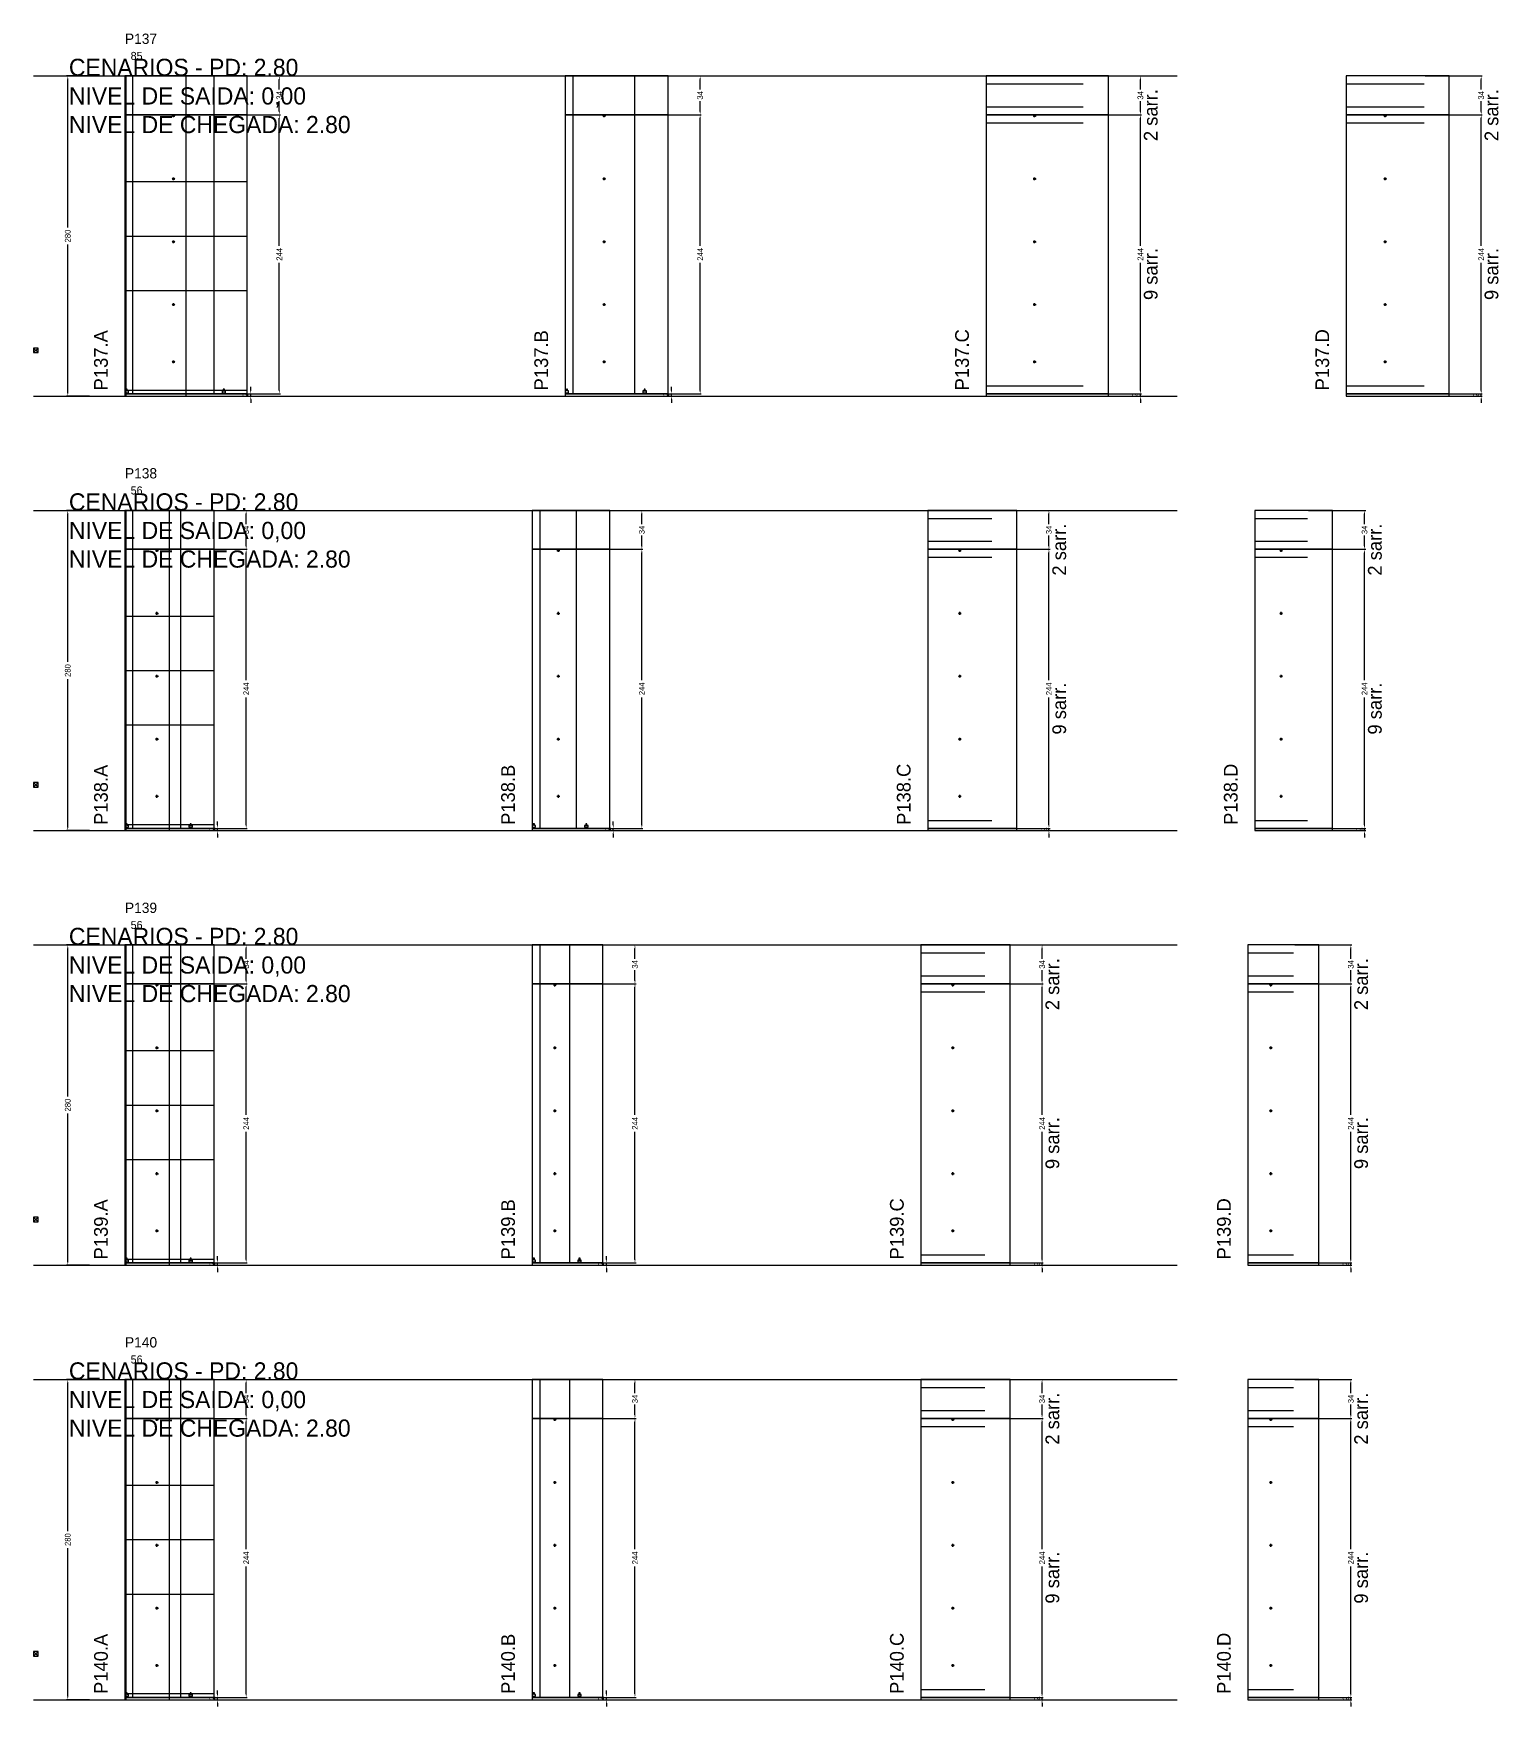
# Model space of a CAD drawing. Header units: centimetres. Extents: x -10500 to 4121, y -45226 to 295.
# Drawn here: x -7000 to -5719, y -33826 to -32363 of the extents above; entities that cross this region are included whole.
import ezdxf

# ---------------------------------------------------------------- set-up
doc = ezdxf.new("R2010")
doc.units = ezdxf.units.CM
doc.linetypes.add('DASHED', pattern=[2, -2])
for name, color, linetype in [('CHAPA', 140, 'Continuous'), ('COTA', 241, 'Continuous'), ('COTAS FURACAO', 16, 'Continuous'), ('Madeira', 30, 'Continuous'), ('MEIO_PONT', 160, 'Continuous'), ('NOMENCLATURA', 7, 'Continuous'), ('Nível', 160, 'Continuous'), ('Painéis', 200, 'Continuous'), ('Perfil Metálico', 150, 'Continuous'), ('SARR_2.2x7', 40, 'Continuous'), ('SARRAFO DE PRESSAO', 200, 'Continuous'), ('texto', 7, 'Continuous'), ('TEXTO_GERAL', 7, 'Continuous')]:
    doc.layers.add(name, color=color, linetype=linetype)
doc.dimstyles.new('PAINEL-NOVA', dxfattribs={"dimtxt": 5, "dimasz": 3, "dimexe": 1, "dimexo": 1, "dimgap": 1, "dimtad": 1, "dimcen": 2.5, "dimazin": 3, "dimtfac": 1, "dimtmove": 0, "dimatfit": 3})

# ---------------------------------------------------------------- blocks, each defined once
blk = doc.blocks.new('_CLOSEDFILLED')
at = {"color": 0, "linetype": 'BYBLOCK'}
blk.add_solid([(-1, 0.16), (0, 0), (-1, -0.16)], dxfattribs=at)
blk = doc.blocks.new('*D2211')
for p, q in [((-6951, -32400), (-6971, -32400)), ((-6970, -32532.5), (-6970, -32403)), ((-6970, -32677), (-6970, -32547.5)), ((-6951, -32680), (-6971, -32680))]:
    blk.add_line(p, q)
at = {"layer": 'Defpoints'}
for p in [(-6950, -32400), (-6970, -32680), (-6950, -32680)]:
    blk.add_point(p, dxfattribs=at)
at = {"layer": 'COTA', "xscale": 3, "yscale": 3}
for p, rotation in [((-6970, -32400), 90), ((-6970, -32680), 270)]:
    blk.add_blockref('_CLOSEDFILLED', p, dxfattribs=dict(at, rotation=rotation))
at = {"layer": 'COTA', "insert": (-6970, -32540), "char_height": 5, "attachment_point": 5, "rotation": 90}
blk.add_mtext('280', dxfattribs=at)
blk = doc.blocks.new('MULDURA')
at = {"layer": 'Paineis'}
for p, q in [((0, 0), (4, 4)), ((4, 0), (0, 4))]:
    blk.add_line(p, q, dxfattribs=at)
blk.add_lwpolyline([(0, 0), (4, 0), (4, 4), (0, 4)], close=True, dxfattribs=at)
blk = doc.blocks.new('*D2213')
for p, q in [((-6834, -32434), (-6784, -32434)), ((-6785, -32548.5), (-6785, -32437)), ((-6785, -32675), (-6785, -32563.5)), ((-6834, -32678), (-6784, -32678))]:
    blk.add_line(p, q)
at = {"layer": 'Defpoints'}
for p in [(-6835, -32434), (-6835, -32678), (-6785, -32678)]:
    blk.add_point(p, dxfattribs=at)
at = {"layer": 'COTA', "xscale": 3, "yscale": 3}
for p, rotation in [((-6785, -32434), 90), ((-6785, -32678), 270)]:
    blk.add_blockref('_CLOSEDFILLED', p, dxfattribs=dict(at, rotation=rotation))
at = {"layer": 'COTA', "insert": (-6785, -32556), "char_height": 5, "attachment_point": 5, "rotation": 90}
blk.add_mtext('244', dxfattribs=at)
blk = doc.blocks.new('*D2214')
for p, q in [((-6834, -32400), (-6784, -32400)), ((-6785, -32412), (-6785, -32403)), ((-6785, -32431), (-6785, -32422)), ((-6834, -32434), (-6784, -32434))]:
    blk.add_line(p, q)
at = {"layer": 'Defpoints'}
for p in [(-6835, -32400), (-6835, -32434), (-6785, -32434)]:
    blk.add_point(p, dxfattribs=at)
at = {"layer": 'COTA', "xscale": 3, "yscale": 3}
for p, rotation in [((-6785, -32400), 90), ((-6785, -32434), 270)]:
    blk.add_blockref('_CLOSEDFILLED', p, dxfattribs=dict(at, rotation=rotation))
at = {"layer": 'COTA', "insert": (-6785, -32417), "char_height": 5, "attachment_point": 5, "rotation": 90}
blk.add_mtext('34', dxfattribs=at)
blk = doc.blocks.new('SLIPTEE')
at = {"layer": 'Paineis'}
blk.add_lwpolyline([(0, 0), (3, 0), (3, 1.5), (2, 1.5), (2, 3), (1, 3), (1, 1.5), (0, 1.5)], close=True, dxfattribs=at)
blk = doc.blocks.new('SLIPTDD')
at = {"layer": 'Paineis'}
blk.add_line((0, 1.5), (3, 1.5), dxfattribs=at)
blk.add_lwpolyline([(0, 0), (3, 0), (3, 1.5), (2, 1.5), (2, 3), (1, 3), (1, 1.5), (0, 1.5)], close=True, dxfattribs=at)
blk = doc.blocks.new('furacao')
at = {"layer": 'COTAS FURACAO'}
for p, q in [((-1.2, 0), (1.2, 0)), ((0, -1.2), (0, 1.2))]:
    blk.add_line(p, q, dxfattribs=at)
blk.add_circle((0, 0), 0.8, dxfattribs=at)
blk = doc.blocks.new('*D2216')
for p, q in [((-6466, -32434), (-6416, -32434)), ((-6417, -32548.5), (-6417, -32437)), ((-6417, -32675), (-6417, -32563.5)), ((-6466, -32678), (-6416, -32678))]:
    blk.add_line(p, q)
at = {"layer": 'Defpoints'}
for p in [(-6467, -32434), (-6467, -32678), (-6417, -32678)]:
    blk.add_point(p, dxfattribs=at)
at = {"layer": 'COTA', "xscale": 3, "yscale": 3}
for p, rotation in [((-6417, -32434), 90), ((-6417, -32678), 270)]:
    blk.add_blockref('_CLOSEDFILLED', p, dxfattribs=dict(at, rotation=rotation))
at = {"layer": 'COTA', "insert": (-6417, -32556), "char_height": 5, "attachment_point": 5, "rotation": 90}
blk.add_mtext('244', dxfattribs=at)
blk = doc.blocks.new('*D2217')
for p, q in [((-6466, -32400), (-6416, -32400)), ((-6417, -32412), (-6417, -32403)), ((-6417, -32431), (-6417, -32422)), ((-6466, -32434), (-6416, -32434))]:
    blk.add_line(p, q)
at = {"layer": 'Defpoints'}
for p in [(-6467, -32400), (-6467, -32434), (-6417, -32434)]:
    blk.add_point(p, dxfattribs=at)
at = {"layer": 'COTA', "xscale": 3, "yscale": 3}
for p, rotation in [((-6417, -32400), 90), ((-6417, -32434), 270)]:
    blk.add_blockref('_CLOSEDFILLED', p, dxfattribs=dict(at, rotation=rotation))
at = {"layer": 'COTA', "insert": (-6417, -32417), "char_height": 5, "attachment_point": 5, "rotation": 90}
blk.add_mtext('34', dxfattribs=at)
blk = doc.blocks.new('*D2219')
for p, q in [((-6081, -32434), (-6031, -32434)), ((-6032, -32548.5), (-6032, -32437)), ((-6032, -32675), (-6032, -32563.5)), ((-6081, -32678), (-6031, -32678))]:
    blk.add_line(p, q)
at = {"layer": 'Defpoints'}
for p in [(-6082, -32434), (-6082, -32678), (-6032, -32678)]:
    blk.add_point(p, dxfattribs=at)
at = {"layer": 'COTA', "xscale": 3, "yscale": 3}
for p, rotation in [((-6032, -32434), 90), ((-6032, -32678), 270)]:
    blk.add_blockref('_CLOSEDFILLED', p, dxfattribs=dict(at, rotation=rotation))
at = {"layer": 'COTA', "insert": (-6032, -32556), "char_height": 5, "attachment_point": 5, "rotation": 90}
blk.add_mtext('244', dxfattribs=at)
blk = doc.blocks.new('*D2220')
for p, q in [((-6081, -32400), (-6031, -32400)), ((-6032, -32412), (-6032, -32403)), ((-6032, -32431), (-6032, -32422)), ((-6081, -32434), (-6031, -32434))]:
    blk.add_line(p, q)
at = {"layer": 'Defpoints'}
for p in [(-6082, -32400), (-6082, -32434), (-6032, -32434)]:
    blk.add_point(p, dxfattribs=at)
at = {"layer": 'COTA', "xscale": 3, "yscale": 3}
for p, rotation in [((-6032, -32400), 90), ((-6032, -32434), 270)]:
    blk.add_blockref('_CLOSEDFILLED', p, dxfattribs=dict(at, rotation=rotation))
at = {"layer": 'COTA', "insert": (-6032, -32417), "char_height": 5, "attachment_point": 5, "rotation": 90}
blk.add_mtext('34', dxfattribs=at)
blk = doc.blocks.new('*D2222')
for p, q in [((-5783, -32434), (-5733, -32434)), ((-5734, -32548.5), (-5734, -32437)), ((-5734, -32675), (-5734, -32563.5)), ((-5783, -32678), (-5733, -32678))]:
    blk.add_line(p, q)
at = {"layer": 'Defpoints'}
for p in [(-5784, -32434), (-5784, -32678), (-5734, -32678)]:
    blk.add_point(p, dxfattribs=at)
at = {"layer": 'COTA', "xscale": 3, "yscale": 3}
for p, rotation in [((-5734, -32434), 90), ((-5734, -32678), 270)]:
    blk.add_blockref('_CLOSEDFILLED', p, dxfattribs=dict(at, rotation=rotation))
at = {"layer": 'COTA', "insert": (-5734, -32556), "char_height": 5, "attachment_point": 5, "rotation": 90}
blk.add_mtext('244', dxfattribs=at)
blk = doc.blocks.new('*D2223')
for p, q in [((-5783, -32400), (-5733, -32400)), ((-5734, -32412), (-5734, -32403)), ((-5734, -32431), (-5734, -32422)), ((-5783, -32434), (-5733, -32434))]:
    blk.add_line(p, q)
at = {"layer": 'Defpoints'}
for p in [(-5784, -32400), (-5784, -32434), (-5734, -32434)]:
    blk.add_point(p, dxfattribs=at)
at = {"layer": 'COTA', "xscale": 3, "yscale": 3}
for p, rotation in [((-5734, -32400), 90), ((-5734, -32434), 270)]:
    blk.add_blockref('_CLOSEDFILLED', p, dxfattribs=dict(at, rotation=rotation))
at = {"layer": 'COTA', "insert": (-5734, -32417), "char_height": 5, "attachment_point": 5, "rotation": 90}
blk.add_mtext('34', dxfattribs=at)
blk = doc.blocks.new('*D2237')
for p, q in [((-6951, -32780), (-6971, -32780)), ((-6970, -32912.5), (-6970, -32783)), ((-6970, -33057), (-6970, -32927.5)), ((-6951, -33060), (-6971, -33060))]:
    blk.add_line(p, q)
at = {"layer": 'Defpoints'}
for p in [(-6950, -32780), (-6970, -33060), (-6950, -33060)]:
    blk.add_point(p, dxfattribs=at)
at = {"layer": 'COTA', "xscale": 3, "yscale": 3}
for p, rotation in [((-6970, -32780), 90), ((-6970, -33060), 270)]:
    blk.add_blockref('_CLOSEDFILLED', p, dxfattribs=dict(at, rotation=rotation))
at = {"layer": 'COTA', "insert": (-6970, -32920), "char_height": 5, "attachment_point": 5, "rotation": 90}
blk.add_mtext('280', dxfattribs=at)
blk = doc.blocks.new('*D2239')
for p, q in [((-6863, -32814), (-6813, -32814)), ((-6814, -32928.5), (-6814, -32817)), ((-6814, -33055), (-6814, -32943.5)), ((-6863, -33058), (-6813, -33058))]:
    blk.add_line(p, q)
at = {"layer": 'Defpoints'}
for p in [(-6864, -32814), (-6864, -33058), (-6814, -33058)]:
    blk.add_point(p, dxfattribs=at)
at = {"layer": 'COTA', "xscale": 3, "yscale": 3}
for p, rotation in [((-6814, -32814), 90), ((-6814, -33058), 270)]:
    blk.add_blockref('_CLOSEDFILLED', p, dxfattribs=dict(at, rotation=rotation))
at = {"layer": 'COTA', "insert": (-6814, -32936), "char_height": 5, "attachment_point": 5, "rotation": 90}
blk.add_mtext('244', dxfattribs=at)
blk = doc.blocks.new('*D2240')
for p, q in [((-6863, -32780), (-6813, -32780)), ((-6814, -32792), (-6814, -32783)), ((-6814, -32811), (-6814, -32802)), ((-6863, -32814), (-6813, -32814))]:
    blk.add_line(p, q)
at = {"layer": 'Defpoints'}
for p in [(-6864, -32780), (-6864, -32814), (-6814, -32814)]:
    blk.add_point(p, dxfattribs=at)
at = {"layer": 'COTA', "xscale": 3, "yscale": 3}
for p, rotation in [((-6814, -32780), 90), ((-6814, -32814), 270)]:
    blk.add_blockref('_CLOSEDFILLED', p, dxfattribs=dict(at, rotation=rotation))
at = {"layer": 'COTA', "insert": (-6814, -32797), "char_height": 5, "attachment_point": 5, "rotation": 90}
blk.add_mtext('34', dxfattribs=at)
blk = doc.blocks.new('*D2242')
for p, q in [((-6517, -32814), (-6467, -32814)), ((-6468, -32928.5), (-6468, -32817)), ((-6468, -33055), (-6468, -32943.5)), ((-6517, -33058), (-6467, -33058))]:
    blk.add_line(p, q)
at = {"layer": 'Defpoints'}
for p in [(-6518, -32814), (-6518, -33058), (-6468, -33058)]:
    blk.add_point(p, dxfattribs=at)
at = {"layer": 'COTA', "xscale": 3, "yscale": 3}
for p, rotation in [((-6468, -32814), 90), ((-6468, -33058), 270)]:
    blk.add_blockref('_CLOSEDFILLED', p, dxfattribs=dict(at, rotation=rotation))
at = {"layer": 'COTA', "insert": (-6468, -32936), "char_height": 5, "attachment_point": 5, "rotation": 90}
blk.add_mtext('244', dxfattribs=at)
blk = doc.blocks.new('*D2243')
for p, q in [((-6517, -32780), (-6467, -32780)), ((-6468, -32792), (-6468, -32783)), ((-6468, -32811), (-6468, -32802)), ((-6517, -32814), (-6467, -32814))]:
    blk.add_line(p, q)
at = {"layer": 'Defpoints'}
for p in [(-6518, -32780), (-6518, -32814), (-6468, -32814)]:
    blk.add_point(p, dxfattribs=at)
at = {"layer": 'COTA', "xscale": 3, "yscale": 3}
for p, rotation in [((-6468, -32780), 90), ((-6468, -32814), 270)]:
    blk.add_blockref('_CLOSEDFILLED', p, dxfattribs=dict(at, rotation=rotation))
at = {"layer": 'COTA', "insert": (-6468, -32797), "char_height": 5, "attachment_point": 5, "rotation": 90}
blk.add_mtext('34', dxfattribs=at)
blk = doc.blocks.new('*D2245')
for p, q in [((-6161, -32814), (-6111, -32814)), ((-6112, -32928.5), (-6112, -32817)), ((-6112, -33055), (-6112, -32943.5)), ((-6161, -33058), (-6111, -33058))]:
    blk.add_line(p, q)
at = {"layer": 'Defpoints'}
for p in [(-6162, -32814), (-6162, -33058), (-6112, -33058)]:
    blk.add_point(p, dxfattribs=at)
at = {"layer": 'COTA', "xscale": 3, "yscale": 3}
for p, rotation in [((-6112, -32814), 90), ((-6112, -33058), 270)]:
    blk.add_blockref('_CLOSEDFILLED', p, dxfattribs=dict(at, rotation=rotation))
at = {"layer": 'COTA', "insert": (-6112, -32936), "char_height": 5, "attachment_point": 5, "rotation": 90}
blk.add_mtext('244', dxfattribs=at)
blk = doc.blocks.new('*D2246')
for p, q in [((-6161, -32780), (-6111, -32780)), ((-6112, -32792), (-6112, -32783)), ((-6112, -32811), (-6112, -32802)), ((-6161, -32814), (-6111, -32814))]:
    blk.add_line(p, q)
at = {"layer": 'Defpoints'}
for p in [(-6162, -32780), (-6162, -32814), (-6112, -32814)]:
    blk.add_point(p, dxfattribs=at)
at = {"layer": 'COTA', "xscale": 3, "yscale": 3}
for p, rotation in [((-6112, -32780), 90), ((-6112, -32814), 270)]:
    blk.add_blockref('_CLOSEDFILLED', p, dxfattribs=dict(at, rotation=rotation))
at = {"layer": 'COTA', "insert": (-6112, -32797), "char_height": 5, "attachment_point": 5, "rotation": 90}
blk.add_mtext('34', dxfattribs=at)
blk = doc.blocks.new('*D2248')
for p, q in [((-5885, -32814), (-5835, -32814)), ((-5836, -32928.5), (-5836, -32817)), ((-5836, -33055), (-5836, -32943.5)), ((-5885, -33058), (-5835, -33058))]:
    blk.add_line(p, q)
at = {"layer": 'Defpoints'}
for p in [(-5886, -32814), (-5886, -33058), (-5836, -33058)]:
    blk.add_point(p, dxfattribs=at)
at = {"layer": 'COTA', "xscale": 3, "yscale": 3}
for p, rotation in [((-5836, -32814), 90), ((-5836, -33058), 270)]:
    blk.add_blockref('_CLOSEDFILLED', p, dxfattribs=dict(at, rotation=rotation))
at = {"layer": 'COTA', "insert": (-5836, -32936), "char_height": 5, "attachment_point": 5, "rotation": 90}
blk.add_mtext('244', dxfattribs=at)
blk = doc.blocks.new('*D2249')
for p, q in [((-5885, -32780), (-5835, -32780)), ((-5836, -32792), (-5836, -32783)), ((-5836, -32811), (-5836, -32802)), ((-5885, -32814), (-5835, -32814))]:
    blk.add_line(p, q)
at = {"layer": 'Defpoints'}
for p in [(-5886, -32780), (-5886, -32814), (-5836, -32814)]:
    blk.add_point(p, dxfattribs=at)
at = {"layer": 'COTA', "xscale": 3, "yscale": 3}
for p, rotation in [((-5836, -32780), 90), ((-5836, -32814), 270)]:
    blk.add_blockref('_CLOSEDFILLED', p, dxfattribs=dict(at, rotation=rotation))
at = {"layer": 'COTA', "insert": (-5836, -32797), "char_height": 5, "attachment_point": 5, "rotation": 90}
blk.add_mtext('34', dxfattribs=at)
blk = doc.blocks.new('*D2263')
for p, q in [((-6951, -33160), (-6971, -33160)), ((-6970, -33292.5), (-6970, -33163)), ((-6970, -33437), (-6970, -33307.5)), ((-6951, -33440), (-6971, -33440))]:
    blk.add_line(p, q)
at = {"layer": 'Defpoints'}
for p in [(-6950, -33160), (-6970, -33440), (-6950, -33440)]:
    blk.add_point(p, dxfattribs=at)
at = {"layer": 'COTA', "xscale": 3, "yscale": 3}
for p, rotation in [((-6970, -33160), 90), ((-6970, -33440), 270)]:
    blk.add_blockref('_CLOSEDFILLED', p, dxfattribs=dict(at, rotation=rotation))
at = {"layer": 'COTA', "insert": (-6970, -33300), "char_height": 5, "attachment_point": 5, "rotation": 90}
blk.add_mtext('280', dxfattribs=at)
blk = doc.blocks.new('*D2265')
for p, q in [((-6863, -33194), (-6813, -33194)), ((-6814, -33308.5), (-6814, -33197)), ((-6814, -33435), (-6814, -33323.5)), ((-6863, -33438), (-6813, -33438))]:
    blk.add_line(p, q)
at = {"layer": 'Defpoints'}
for p in [(-6864, -33194), (-6864, -33438), (-6814, -33438)]:
    blk.add_point(p, dxfattribs=at)
at = {"layer": 'COTA', "xscale": 3, "yscale": 3}
for p, rotation in [((-6814, -33194), 90), ((-6814, -33438), 270)]:
    blk.add_blockref('_CLOSEDFILLED', p, dxfattribs=dict(at, rotation=rotation))
at = {"layer": 'COTA', "insert": (-6814, -33316), "char_height": 5, "attachment_point": 5, "rotation": 90}
blk.add_mtext('244', dxfattribs=at)
blk = doc.blocks.new('*D2266')
for p, q in [((-6863, -33160), (-6813, -33160)), ((-6814, -33172), (-6814, -33163)), ((-6814, -33191), (-6814, -33182)), ((-6863, -33194), (-6813, -33194))]:
    blk.add_line(p, q)
at = {"layer": 'Defpoints'}
for p in [(-6864, -33160), (-6864, -33194), (-6814, -33194)]:
    blk.add_point(p, dxfattribs=at)
at = {"layer": 'COTA', "xscale": 3, "yscale": 3}
for p, rotation in [((-6814, -33160), 90), ((-6814, -33194), 270)]:
    blk.add_blockref('_CLOSEDFILLED', p, dxfattribs=dict(at, rotation=rotation))
at = {"layer": 'COTA', "insert": (-6814, -33177), "char_height": 5, "attachment_point": 5, "rotation": 90}
blk.add_mtext('34', dxfattribs=at)
blk = doc.blocks.new('*D2268')
for p, q in [((-6523, -33194), (-6473, -33194)), ((-6474, -33308.5), (-6474, -33197)), ((-6474, -33435), (-6474, -33323.5)), ((-6523, -33438), (-6473, -33438))]:
    blk.add_line(p, q)
at = {"layer": 'Defpoints'}
for p in [(-6524, -33194), (-6524, -33438), (-6474, -33438)]:
    blk.add_point(p, dxfattribs=at)
at = {"layer": 'COTA', "xscale": 3, "yscale": 3}
for p, rotation in [((-6474, -33194), 90), ((-6474, -33438), 270)]:
    blk.add_blockref('_CLOSEDFILLED', p, dxfattribs=dict(at, rotation=rotation))
at = {"layer": 'COTA', "insert": (-6474, -33316), "char_height": 5, "attachment_point": 5, "rotation": 90}
blk.add_mtext('244', dxfattribs=at)
blk = doc.blocks.new('*D2269')
for p, q in [((-6523, -33160), (-6473, -33160)), ((-6474, -33172), (-6474, -33163)), ((-6474, -33191), (-6474, -33182)), ((-6523, -33194), (-6473, -33194))]:
    blk.add_line(p, q)
at = {"layer": 'Defpoints'}
for p in [(-6524, -33160), (-6524, -33194), (-6474, -33194)]:
    blk.add_point(p, dxfattribs=at)
at = {"layer": 'COTA', "xscale": 3, "yscale": 3}
for p, rotation in [((-6474, -33160), 90), ((-6474, -33194), 270)]:
    blk.add_blockref('_CLOSEDFILLED', p, dxfattribs=dict(at, rotation=rotation))
at = {"layer": 'COTA', "insert": (-6474, -33177), "char_height": 5, "attachment_point": 5, "rotation": 90}
blk.add_mtext('34', dxfattribs=at)
blk = doc.blocks.new('*D2271')
for p, q in [((-6167, -33194), (-6117, -33194)), ((-6118, -33308.5), (-6118, -33197)), ((-6118, -33435), (-6118, -33323.5)), ((-6167, -33438), (-6117, -33438))]:
    blk.add_line(p, q)
at = {"layer": 'Defpoints'}
for p in [(-6168, -33194), (-6168, -33438), (-6118, -33438)]:
    blk.add_point(p, dxfattribs=at)
at = {"layer": 'COTA', "xscale": 3, "yscale": 3}
for p, rotation in [((-6118, -33194), 90), ((-6118, -33438), 270)]:
    blk.add_blockref('_CLOSEDFILLED', p, dxfattribs=dict(at, rotation=rotation))
at = {"layer": 'COTA', "insert": (-6118, -33316), "char_height": 5, "attachment_point": 5, "rotation": 90}
blk.add_mtext('244', dxfattribs=at)
blk = doc.blocks.new('*D2272')
for p, q in [((-6167, -33160), (-6117, -33160)), ((-6118, -33172), (-6118, -33163)), ((-6118, -33191), (-6118, -33182)), ((-6167, -33194), (-6117, -33194))]:
    blk.add_line(p, q)
at = {"layer": 'Defpoints'}
for p in [(-6168, -33160), (-6168, -33194), (-6118, -33194)]:
    blk.add_point(p, dxfattribs=at)
at = {"layer": 'COTA', "xscale": 3, "yscale": 3}
for p, rotation in [((-6118, -33160), 90), ((-6118, -33194), 270)]:
    blk.add_blockref('_CLOSEDFILLED', p, dxfattribs=dict(at, rotation=rotation))
at = {"layer": 'COTA', "insert": (-6118, -33177), "char_height": 5, "attachment_point": 5, "rotation": 90}
blk.add_mtext('34', dxfattribs=at)
blk = doc.blocks.new('*D2274')
for p, q in [((-5897, -33194), (-5847, -33194)), ((-5848, -33308.5), (-5848, -33197)), ((-5848, -33435), (-5848, -33323.5)), ((-5897, -33438), (-5847, -33438))]:
    blk.add_line(p, q)
at = {"layer": 'Defpoints'}
for p in [(-5898, -33194), (-5898, -33438), (-5848, -33438)]:
    blk.add_point(p, dxfattribs=at)
at = {"layer": 'COTA', "xscale": 3, "yscale": 3}
for p, rotation in [((-5848, -33194), 90), ((-5848, -33438), 270)]:
    blk.add_blockref('_CLOSEDFILLED', p, dxfattribs=dict(at, rotation=rotation))
at = {"layer": 'COTA', "insert": (-5848, -33316), "char_height": 5, "attachment_point": 5, "rotation": 90}
blk.add_mtext('244', dxfattribs=at)
blk = doc.blocks.new('*D2275')
for p, q in [((-5897, -33160), (-5847, -33160)), ((-5848, -33172), (-5848, -33163)), ((-5848, -33191), (-5848, -33182)), ((-5897, -33194), (-5847, -33194))]:
    blk.add_line(p, q)
at = {"layer": 'Defpoints'}
for p in [(-5898, -33160), (-5898, -33194), (-5848, -33194)]:
    blk.add_point(p, dxfattribs=at)
at = {"layer": 'COTA', "xscale": 3, "yscale": 3}
for p, rotation in [((-5848, -33160), 90), ((-5848, -33194), 270)]:
    blk.add_blockref('_CLOSEDFILLED', p, dxfattribs=dict(at, rotation=rotation))
at = {"layer": 'COTA', "insert": (-5848, -33177), "char_height": 5, "attachment_point": 5, "rotation": 90}
blk.add_mtext('34', dxfattribs=at)
blk = doc.blocks.new('*D2289')
for p, q in [((-6951, -33540), (-6971, -33540)), ((-6970, -33672.5), (-6970, -33543)), ((-6970, -33817), (-6970, -33687.5)), ((-6951, -33820), (-6971, -33820))]:
    blk.add_line(p, q)
at = {"layer": 'Defpoints'}
for p in [(-6950, -33540), (-6970, -33820), (-6950, -33820)]:
    blk.add_point(p, dxfattribs=at)
at = {"layer": 'COTA', "xscale": 3, "yscale": 3}
for p, rotation in [((-6970, -33540), 90), ((-6970, -33820), 270)]:
    blk.add_blockref('_CLOSEDFILLED', p, dxfattribs=dict(at, rotation=rotation))
at = {"layer": 'COTA', "insert": (-6970, -33680), "char_height": 5, "attachment_point": 5, "rotation": 90}
blk.add_mtext('280', dxfattribs=at)
blk = doc.blocks.new('*D2291')
for p, q in [((-6863, -33574), (-6813, -33574)), ((-6814, -33688.5), (-6814, -33577)), ((-6814, -33815), (-6814, -33703.5)), ((-6863, -33818), (-6813, -33818))]:
    blk.add_line(p, q)
at = {"layer": 'Defpoints'}
for p in [(-6864, -33574), (-6864, -33818), (-6814, -33818)]:
    blk.add_point(p, dxfattribs=at)
at = {"layer": 'COTA', "xscale": 3, "yscale": 3}
for p, rotation in [((-6814, -33574), 90), ((-6814, -33818), 270)]:
    blk.add_blockref('_CLOSEDFILLED', p, dxfattribs=dict(at, rotation=rotation))
at = {"layer": 'COTA', "insert": (-6814, -33696), "char_height": 5, "attachment_point": 5, "rotation": 90}
blk.add_mtext('244', dxfattribs=at)
blk = doc.blocks.new('*D2292')
for p, q in [((-6863, -33540), (-6813, -33540)), ((-6814, -33552), (-6814, -33543)), ((-6814, -33571), (-6814, -33562)), ((-6863, -33574), (-6813, -33574))]:
    blk.add_line(p, q)
at = {"layer": 'Defpoints'}
for p in [(-6864, -33540), (-6864, -33574), (-6814, -33574)]:
    blk.add_point(p, dxfattribs=at)
at = {"layer": 'COTA', "xscale": 3, "yscale": 3}
for p, rotation in [((-6814, -33540), 90), ((-6814, -33574), 270)]:
    blk.add_blockref('_CLOSEDFILLED', p, dxfattribs=dict(at, rotation=rotation))
at = {"layer": 'COTA', "insert": (-6814, -33557), "char_height": 5, "attachment_point": 5, "rotation": 90}
blk.add_mtext('34', dxfattribs=at)
blk = doc.blocks.new('*D2294')
for p, q in [((-6523, -33574), (-6473, -33574)), ((-6474, -33688.5), (-6474, -33577)), ((-6474, -33815), (-6474, -33703.5)), ((-6523, -33818), (-6473, -33818))]:
    blk.add_line(p, q)
at = {"layer": 'Defpoints'}
for p in [(-6524, -33574), (-6524, -33818), (-6474, -33818)]:
    blk.add_point(p, dxfattribs=at)
at = {"layer": 'COTA', "xscale": 3, "yscale": 3}
for p, rotation in [((-6474, -33574), 90), ((-6474, -33818), 270)]:
    blk.add_blockref('_CLOSEDFILLED', p, dxfattribs=dict(at, rotation=rotation))
at = {"layer": 'COTA', "insert": (-6474, -33696), "char_height": 5, "attachment_point": 5, "rotation": 90}
blk.add_mtext('244', dxfattribs=at)
blk = doc.blocks.new('*D2295')
for p, q in [((-6523, -33540), (-6473, -33540)), ((-6474, -33552), (-6474, -33543)), ((-6474, -33571), (-6474, -33562)), ((-6523, -33574), (-6473, -33574))]:
    blk.add_line(p, q)
at = {"layer": 'Defpoints'}
for p in [(-6524, -33540), (-6524, -33574), (-6474, -33574)]:
    blk.add_point(p, dxfattribs=at)
at = {"layer": 'COTA', "xscale": 3, "yscale": 3}
for p, rotation in [((-6474, -33540), 90), ((-6474, -33574), 270)]:
    blk.add_blockref('_CLOSEDFILLED', p, dxfattribs=dict(at, rotation=rotation))
at = {"layer": 'COTA', "insert": (-6474, -33557), "char_height": 5, "attachment_point": 5, "rotation": 90}
blk.add_mtext('34', dxfattribs=at)
blk = doc.blocks.new('*D2297')
for p, q in [((-6167, -33574), (-6117, -33574)), ((-6118, -33688.5), (-6118, -33577)), ((-6118, -33815), (-6118, -33703.5)), ((-6167, -33818), (-6117, -33818))]:
    blk.add_line(p, q)
at = {"layer": 'Defpoints'}
for p in [(-6168, -33574), (-6168, -33818), (-6118, -33818)]:
    blk.add_point(p, dxfattribs=at)
at = {"layer": 'COTA', "xscale": 3, "yscale": 3}
for p, rotation in [((-6118, -33574), 90), ((-6118, -33818), 270)]:
    blk.add_blockref('_CLOSEDFILLED', p, dxfattribs=dict(at, rotation=rotation))
at = {"layer": 'COTA', "insert": (-6118, -33696), "char_height": 5, "attachment_point": 5, "rotation": 90}
blk.add_mtext('244', dxfattribs=at)
blk = doc.blocks.new('*D2298')
for p, q in [((-6167, -33540), (-6117, -33540)), ((-6118, -33552), (-6118, -33543)), ((-6118, -33571), (-6118, -33562)), ((-6167, -33574), (-6117, -33574))]:
    blk.add_line(p, q)
at = {"layer": 'Defpoints'}
for p in [(-6168, -33540), (-6168, -33574), (-6118, -33574)]:
    blk.add_point(p, dxfattribs=at)
at = {"layer": 'COTA', "xscale": 3, "yscale": 3}
for p, rotation in [((-6118, -33540), 90), ((-6118, -33574), 270)]:
    blk.add_blockref('_CLOSEDFILLED', p, dxfattribs=dict(at, rotation=rotation))
at = {"layer": 'COTA', "insert": (-6118, -33557), "char_height": 5, "attachment_point": 5, "rotation": 90}
blk.add_mtext('34', dxfattribs=at)
blk = doc.blocks.new('*D2300')
for p, q in [((-5897, -33574), (-5847, -33574)), ((-5848, -33688.5), (-5848, -33577)), ((-5848, -33815), (-5848, -33703.5)), ((-5897, -33818), (-5847, -33818))]:
    blk.add_line(p, q)
at = {"layer": 'Defpoints'}
for p in [(-5898, -33574), (-5898, -33818), (-5848, -33818)]:
    blk.add_point(p, dxfattribs=at)
at = {"layer": 'COTA', "xscale": 3, "yscale": 3}
for p, rotation in [((-5848, -33574), 90), ((-5848, -33818), 270)]:
    blk.add_blockref('_CLOSEDFILLED', p, dxfattribs=dict(at, rotation=rotation))
at = {"layer": 'COTA', "insert": (-5848, -33696), "char_height": 5, "attachment_point": 5, "rotation": 90}
blk.add_mtext('244', dxfattribs=at)
blk = doc.blocks.new('*D2301')
for p, q in [((-5897, -33540), (-5847, -33540)), ((-5848, -33552), (-5848, -33543)), ((-5848, -33571), (-5848, -33562)), ((-5897, -33574), (-5847, -33574))]:
    blk.add_line(p, q)
at = {"layer": 'Defpoints'}
for p in [(-5898, -33540), (-5898, -33574), (-5848, -33574)]:
    blk.add_point(p, dxfattribs=at)
at = {"layer": 'COTA', "xscale": 3, "yscale": 3}
for p, rotation in [((-5848, -33540), 90), ((-5848, -33574), 270)]:
    blk.add_blockref('_CLOSEDFILLED', p, dxfattribs=dict(at, rotation=rotation))
at = {"layer": 'COTA', "insert": (-5848, -33557), "char_height": 5, "attachment_point": 5, "rotation": 90}
blk.add_mtext('34', dxfattribs=at)

msp = doc.modelspace()

# ---------------------------------------------------------------- linework, layer by layer
at = {"layer": 'CHAPA'}
for points in [[(-6920, -32680), (-6918.8, -32680), (-6918.8, -32400), (-6920, -32400)], [(-6920, -33060), (-6918.8, -33060), (-6918.8, -32780), (-6920, -32780)], [(-6920, -33440), (-6918.8, -33440), (-6918.8, -33160), (-6920, -33160)], [(-6920, -33820), (-6918.8, -33820), (-6918.8, -33540), (-6920, -33540)]]:
    msp.add_lwpolyline(points, close=True, dxfattribs=at)
at = {"layer": 'Madeira'}
for points in [[(-6920, -32492.4), (-6813, -32492.4)], [(-6920, -32587.6), (-6813, -32587.6)], [(-6920, -32872.4), (-6842, -32872.4)], [(-6920, -32967.6), (-6842, -32967.6)], [(-6920, -33252.4), (-6842, -33252.4)], [(-6920, -33347.6), (-6842, -33347.6)], [(-6920, -33632.4), (-6842, -33632.4)], [(-6920, -33727.6), (-6842, -33727.6)]]:
    msp.add_lwpolyline(points, dxfattribs=at)
at = {"layer": 'MEIO_PONT'}
for points in [[(-6920, -32540), (-6813, -32540)], [(-6920, -32920), (-6842, -32920)], [(-6920, -33300), (-6842, -33300)], [(-6920, -33680), (-6842, -33680)]]:
    msp.add_lwpolyline(points, dxfattribs=at)
at = {"layer": 'Nível', "linetype": 'DASHED'}
for points in [[(-7000, -32400), (-6000, -32400)], [(-7000, -32680), (-6000, -32680)], [(-7000, -32780), (-6000, -32780)], [(-7000, -33060), (-6000, -33060)], [(-7000, -33160), (-6000, -33160)], [(-7000, -33440), (-6000, -33440)], [(-7000, -33540), (-6000, -33540)], [(-7000, -33820), (-6000, -33820)]]:
    msp.add_lwpolyline(points, dxfattribs=at)
at = {"layer": 'Painéis'}
for points in [[(-6920, -32434), (-6813, -32434), (-6813, -32400), (-6920, -32400)], [(-6920, -32680), (-6813, -32680), (-6813, -32400), (-6920, -32400)], [(-6535, -32434), (-6445, -32434), (-6445, -32400), (-6535, -32400)], [(-6167, -32434), (-6060, -32434), (-6060, -32400), (-6167, -32400)], [(-5852, -32434), (-5762, -32434), (-5762, -32400), (-5852, -32400)], [(-6920, -32678), (-6813, -32678), (-6813, -32434), (-6920, -32434)], [(-6535, -32678), (-6445, -32678), (-6445, -32434), (-6535, -32434)], [(-6167, -32678), (-6060, -32678), (-6060, -32434), (-6167, -32434)], [(-5852, -32678), (-5762, -32678), (-5762, -32434), (-5852, -32434)], [(-6920, -32680), (-6813, -32680), (-6813, -32678), (-6920, -32678)], [(-6535, -32680), (-6445, -32680), (-6445, -32678), (-6535, -32678)], [(-6167, -32680), (-6060, -32680), (-6060, -32678), (-6167, -32678)], [(-5852, -32680), (-5762, -32680), (-5762, -32678), (-5852, -32678)], [(-6920, -32814), (-6842, -32814), (-6842, -32780), (-6920, -32780)], [(-6920, -33060), (-6842, -33060), (-6842, -32780), (-6920, -32780)], [(-6564, -32814), (-6496, -32814), (-6496, -32780), (-6564, -32780)], [(-6218, -32814), (-6140, -32814), (-6140, -32780), (-6218, -32780)], [(-5932, -32814), (-5864, -32814), (-5864, -32780), (-5932, -32780)], [(-6920, -33058), (-6842, -33058), (-6842, -32814), (-6920, -32814)], [(-6564, -33058), (-6496, -33058), (-6496, -32814), (-6564, -32814)], [(-6218, -33058), (-6140, -33058), (-6140, -32814), (-6218, -32814)], [(-5932, -33058), (-5864, -33058), (-5864, -32814), (-5932, -32814)], [(-6920, -33060), (-6842, -33060), (-6842, -33058), (-6920, -33058)], [(-6564, -33060), (-6496, -33060), (-6496, -33058), (-6564, -33058)], [(-6218, -33060), (-6140, -33060), (-6140, -33058), (-6218, -33058)], [(-5932, -33060), (-5864, -33060), (-5864, -33058), (-5932, -33058)], [(-6920, -33194), (-6842, -33194), (-6842, -33160), (-6920, -33160)], [(-6920, -33440), (-6842, -33440), (-6842, -33160), (-6920, -33160)], [(-6564, -33194), (-6502, -33194), (-6502, -33160), (-6564, -33160)], [(-6224, -33194), (-6146, -33194), (-6146, -33160), (-6224, -33160)], [(-5938, -33194), (-5876, -33194), (-5876, -33160), (-5938, -33160)], [(-6920, -33438), (-6842, -33438), (-6842, -33194), (-6920, -33194)], [(-6564, -33438), (-6502, -33438), (-6502, -33194), (-6564, -33194)], [(-6224, -33438), (-6146, -33438), (-6146, -33194), (-6224, -33194)], [(-5938, -33438), (-5876, -33438), (-5876, -33194), (-5938, -33194)], [(-6920, -33440), (-6842, -33440), (-6842, -33438), (-6920, -33438)], [(-6564, -33440), (-6502, -33440), (-6502, -33438), (-6564, -33438)], [(-6224, -33440), (-6146, -33440), (-6146, -33438), (-6224, -33438)], [(-5938, -33440), (-5876, -33440), (-5876, -33438), (-5938, -33438)], [(-6920, -33574), (-6842, -33574), (-6842, -33540), (-6920, -33540)], [(-6920, -33820), (-6842, -33820), (-6842, -33540), (-6920, -33540)], [(-6564, -33574), (-6502, -33574), (-6502, -33540), (-6564, -33540)], [(-6224, -33574), (-6146, -33574), (-6146, -33540), (-6224, -33540)], [(-5938, -33574), (-5876, -33574), (-5876, -33540), (-5938, -33540)], [(-6920, -33818), (-6842, -33818), (-6842, -33574), (-6920, -33574)], [(-6564, -33818), (-6502, -33818), (-6502, -33574), (-6564, -33574)], [(-6224, -33818), (-6146, -33818), (-6146, -33574), (-6224, -33574)], [(-5938, -33818), (-5876, -33818), (-5876, -33574), (-5938, -33574)], [(-6920, -33820), (-6842, -33820), (-6842, -33818), (-6920, -33818)], [(-6564, -33820), (-6502, -33820), (-6502, -33818), (-6564, -33818)], [(-6224, -33820), (-6146, -33820), (-6146, -33818), (-6224, -33818)], [(-5938, -33820), (-5876, -33820), (-5876, -33818), (-5938, -33818)]]:
    msp.add_lwpolyline(points, close=True, dxfattribs=at)
at = {"layer": 'Perfil Metálico'}
for p, q in [((-6866.5, -32680), (-6866.5, -32400)), ((-6881, -33060), (-6881, -32780)), ((-6881, -33440), (-6881, -33160)), ((-6881, -33820), (-6881, -33540))]:
    msp.add_line(p, q, dxfattribs=at)
at = {"layer": 'SARR_2.2x7'}
for points in [[(-6913, -32434), (-6913, -32400)], [(-6842, -32434), (-6842, -32400)], [(-6528, -32434), (-6528, -32400)], [(-6474, -32434), (-6474, -32400)], [(-6167, -32407), (-6082, -32407)], [(-5852, -32407), (-5784, -32407)], [(-6167, -32427), (-6082, -32427)], [(-5852, -32427), (-5784, -32427)], [(-6167, -32441), (-6082, -32441)], [(-5852, -32441), (-5784, -32441)], [(-6167, -32671), (-6082, -32671)], [(-5852, -32671), (-5784, -32671)], [(-6913, -32814), (-6913, -32780)], [(-6871, -32814), (-6871, -32780)], [(-6557, -32814), (-6557, -32780)], [(-6525, -32814), (-6525, -32780)], [(-6218, -32787), (-6162, -32787)], [(-5932, -32787), (-5886, -32787)], [(-6218, -32807), (-6162, -32807)], [(-5932, -32807), (-5886, -32807)], [(-6218, -32821), (-6162, -32821)], [(-5932, -32821), (-5886, -32821)], [(-6218, -33051), (-6162, -33051)], [(-5932, -33051), (-5886, -33051)], [(-6913, -33194), (-6913, -33160)], [(-6871, -33194), (-6871, -33160)], [(-6557, -33194), (-6557, -33160)], [(-6531, -33194), (-6531, -33160)], [(-6224, -33167), (-6168, -33167)], [(-5938, -33167), (-5898, -33167)], [(-6224, -33187), (-6168, -33187)], [(-5938, -33187), (-5898, -33187)], [(-6224, -33201), (-6168, -33201)], [(-5938, -33201), (-5898, -33201)], [(-6224, -33431), (-6168, -33431)], [(-5938, -33431), (-5898, -33431)], [(-6913, -33574), (-6913, -33540)], [(-6871, -33574), (-6871, -33540)], [(-6557, -33574), (-6557, -33540)], [(-6531, -33574), (-6531, -33540)], [(-6224, -33547), (-6168, -33547)], [(-5938, -33547), (-5898, -33547)], [(-6224, -33567), (-6168, -33567)], [(-5938, -33567), (-5898, -33567)], [(-6224, -33581), (-6168, -33581)], [(-5938, -33581), (-5898, -33581)], [(-6224, -33811), (-6168, -33811)], [(-5938, -33811), (-5898, -33811)]]:
    msp.add_lwpolyline(points, dxfattribs=at)
at = {"layer": 'SARR_2.2x7', "linetype": 'DASHED'}
for points in [[(-6913, -32678), (-6913, -32434)], [(-6842, -32678), (-6842, -32434)], [(-6528, -32678), (-6528, -32434)], [(-6474, -32678), (-6474, -32434)], [(-6913, -33058), (-6913, -32814)], [(-6871, -33058), (-6871, -32814)], [(-6557, -33058), (-6557, -32814)], [(-6525, -33058), (-6525, -32814)], [(-6913, -33438), (-6913, -33194)], [(-6871, -33438), (-6871, -33194)], [(-6557, -33438), (-6557, -33194)], [(-6531, -33438), (-6531, -33194)], [(-6913, -33818), (-6913, -33574)], [(-6871, -33818), (-6871, -33574)], [(-6557, -33818), (-6557, -33574)], [(-6531, -33818), (-6531, -33574)]]:
    msp.add_lwpolyline(points, dxfattribs=at)
at = {"layer": 'SARRAFO DE PRESSAO'}
for points in [[(-6920, -32680), (-6813, -32680), (-6813, -32675), (-6920, -32675)], [(-6920, -33060), (-6842, -33060), (-6842, -33055), (-6920, -33055)], [(-6920, -33440), (-6842, -33440), (-6842, -33435), (-6920, -33435)], [(-6920, -33820), (-6842, -33820), (-6842, -33815), (-6920, -33815)]]:
    msp.add_lwpolyline(points, close=True, dxfattribs=at)

# ---------------------------------------------------------------- block references
at = {"layer": 'COTA'}
for name, p in [('furacao', (-6877.5, -32435)), ('furacao', (-6501, -32435)), ('furacao', (-6124.5, -32435)), ('furacao', (-5818, -32435)), ('furacao', (-6877.5, -32490)), ('furacao', (-6501, -32490)), ('furacao', (-6124.5, -32490)), ('furacao', (-5818, -32490)), ('furacao', (-6877.5, -32545)), ('furacao', (-6501, -32545)), ('furacao', (-6124.5, -32545)), ('furacao', (-5818, -32545)), ('furacao', (-6877.5, -32600)), ('furacao', (-6501, -32600)), ('furacao', (-6124.5, -32600)), ('furacao', (-5818, -32600)), ('MULDURA', (-7000, -32642)), ('furacao', (-6877.5, -32650)), ('furacao', (-6501, -32650)), ('furacao', (-6124.5, -32650)), ('furacao', (-5818, -32650)), ('SLIPTEE', (-6920, -32677)), ('SLIPTDD', (-6835, -32677)), ('SLIPTEE', (-6535, -32677)), ('SLIPTDD', (-6467, -32677)), ('furacao', (-6892, -32815)), ('furacao', (-6541, -32815)), ('furacao', (-6190, -32815)), ('furacao', (-5909, -32815)), ('furacao', (-6892, -32870)), ('furacao', (-6541, -32870)), ('furacao', (-6190, -32870)), ('furacao', (-5909, -32870)), ('furacao', (-6892, -32925)), ('furacao', (-6541, -32925)), ('furacao', (-6190, -32925)), ('furacao', (-5909, -32925)), ('furacao', (-6892, -32980)), ('furacao', (-6541, -32980)), ('furacao', (-6190, -32980)), ('furacao', (-5909, -32980)), ('MULDURA', (-7000, -33022)), ('furacao', (-6892, -33030)), ('furacao', (-6541, -33030)), ('furacao', (-6190, -33030)), ('furacao', (-5909, -33030)), ('SLIPTEE', (-6920, -33057)), ('SLIPTDD', (-6864, -33057)), ('SLIPTEE', (-6564, -33057)), ('SLIPTDD', (-6518, -33057)), ('furacao', (-6892, -33195)), ('furacao', (-6544, -33195)), ('furacao', (-6196, -33195)), ('furacao', (-5918, -33195)), ('furacao', (-6892, -33250)), ('furacao', (-6544, -33250)), ('furacao', (-6196, -33250)), ('furacao', (-5918, -33250)), ('furacao', (-6892, -33305)), ('furacao', (-6544, -33305)), ('furacao', (-6196, -33305)), ('furacao', (-5918, -33305)), ('furacao', (-6892, -33360)), ('furacao', (-6544, -33360)), ('furacao', (-6196, -33360)), ('furacao', (-5918, -33360)), ('MULDURA', (-7000, -33402)), ('furacao', (-6892, -33410)), ('furacao', (-6544, -33410)), ('furacao', (-6196, -33410)), ('furacao', (-5918, -33410)), ('SLIPTEE', (-6920, -33437)), ('SLIPTDD', (-6864, -33437)), ('SLIPTEE', (-6564, -33437)), ('SLIPTDD', (-6524, -33437)), ('furacao', (-6892, -33575)), ('furacao', (-6544, -33575)), ('furacao', (-6196, -33575)), ('furacao', (-5918, -33575)), ('furacao', (-6892, -33630)), ('furacao', (-6544, -33630)), ('furacao', (-6196, -33630)), ('furacao', (-5918, -33630)), ('furacao', (-6892, -33685)), ('furacao', (-6544, -33685)), ('furacao', (-6196, -33685)), ('furacao', (-5918, -33685)), ('furacao', (-6892, -33740)), ('furacao', (-6544, -33740)), ('furacao', (-6196, -33740)), ('furacao', (-5918, -33740)), ('MULDURA', (-7000, -33782)), ('furacao', (-6892, -33790)), ('furacao', (-6544, -33790)), ('furacao', (-6196, -33790)), ('furacao', (-5918, -33790)), ('SLIPTEE', (-6920, -33817)), ('SLIPTDD', (-6864, -33817)), ('SLIPTEE', (-6564, -33817)), ('SLIPTDD', (-6524, -33817))]:
    msp.add_blockref(name, p, dxfattribs=at)

# ---------------------------------------------------------------- texts
at = {"layer": 'NOMENCLATURA'}
for s, p in [('CENARIOS - PD: 2.80', (-6969, -32400)), ('NIVEL DE SAIDA: 0,00', (-6969, -32425)), ('NIVEL DE CHEGADA: 2.80', (-6969, -32450)), ('CENARIOS - PD: 2.80', (-6969, -32780)), ('NIVEL DE SAIDA: 0,00', (-6969, -32805)), ('NIVEL DE CHEGADA: 2.80', (-6969, -32830)), ('CENARIOS - PD: 2.80', (-6969, -33160)), ('NIVEL DE SAIDA: 0,00', (-6969, -33185)), ('NIVEL DE CHEGADA: 2.80', (-6969, -33210)), ('CENARIOS - PD: 2.80', (-6969, -33540)), ('NIVEL DE SAIDA: 0,00', (-6969, -33565)), ('NIVEL DE CHEGADA: 2.80', (-6969, -33590))]:
    msp.add_text(s, height=15, dxfattribs=at).set_placement(p)
for s, p in [('2 sarr.', (-6017, -32457)), ('2 sarr.', (-5719, -32457)), ('9 sarr.', (-6017, -32596)), ('9 sarr.', (-5719, -32596)), ('P137.A', (-6935, -32675)), ('P137.B', (-6550, -32675)), ('P137.C', (-6182, -32675)), ('P137.D', (-5867, -32675)), ('2 sarr.', (-6097, -32837)), ('2 sarr.', (-5821, -32837)), ('9 sarr.', (-6097, -32976)), ('9 sarr.', (-5821, -32976)), ('P138.A', (-6935, -33055)), ('P138.B', (-6579, -33055)), ('P138.C', (-6233, -33055)), ('P138.D', (-5947, -33055)), ('2 sarr.', (-6103, -33217)), ('2 sarr.', (-5833, -33217)), ('9 sarr.', (-6103, -33356)), ('9 sarr.', (-5833, -33356)), ('P139.A', (-6935, -33435)), ('P139.B', (-6579, -33435)), ('P139.C', (-6239, -33435)), ('P139.D', (-5953, -33435)), ('2 sarr.', (-6103, -33597)), ('2 sarr.', (-5833, -33597)), ('9 sarr.', (-6103, -33736)), ('9 sarr.', (-5833, -33736)), ('P140.A', (-6935, -33815)), ('P140.B', (-6579, -33815)), ('P140.C', (-6239, -33815)), ('P140.D', (-5953, -33815))]:
    msp.add_text(s, height=12, rotation=90, dxfattribs=at).set_placement(p)
at = {"layer": 'texto'}
for s, p in [('85', (-6915, -32386)), ('56', (-6915, -32766)), ('56', (-6915, -33146)), ('56', (-6915, -33526))]:
    msp.add_text(s, height=7, dxfattribs=at).set_placement(p)
at = {"layer": 'TEXTO_GERAL'}
for s, p in [('P137', (-6920, -32372)), ('P138', (-6920, -32752)), ('P139', (-6920, -33132)), ('P140', (-6920, -33512))]:
    msp.add_text(s, height=9, dxfattribs=at).set_placement(p)

# ---------------------------------------------------------------- dimensions: what is measured, and where the dimension line sits
at = {"layer": 'COTA'}
for base, p1, p2, picture, middle in [((-6970, -32680), (-6950, -32680), (-6950, -32400), '*D2211', (-6970, -32540)), ((-6785, -32434), (-6835, -32434), (-6835, -32400), '*D2214', (-6785, -32417)), ((-6417, -32434), (-6467, -32434), (-6467, -32400), '*D2217', (-6417, -32417)), ((-6032, -32434), (-6082, -32434), (-6082, -32400), '*D2220', (-6032, -32417)), ((-5734, -32434), (-5784, -32434), (-5784, -32400), '*D2223', (-5734, -32417)), ((-6785, -32678), (-6835, -32678), (-6835, -32434), '*D2213', (-6785, -32556)), ((-6417, -32678), (-6467, -32678), (-6467, -32434), '*D2216', (-6417, -32556)), ((-6032, -32678), (-6082, -32678), (-6082, -32434), '*D2219', (-6032, -32556)), ((-5734, -32678), (-5784, -32678), (-5784, -32434), '*D2222', (-5734, -32556)), ((-6970, -33060), (-6950, -33060), (-6950, -32780), '*D2237', (-6970, -32920)), ((-6814, -32814), (-6864, -32814), (-6864, -32780), '*D2240', (-6814, -32797)), ((-6468, -32814), (-6518, -32814), (-6518, -32780), '*D2243', (-6468, -32797)), ((-6112, -32814), (-6162, -32814), (-6162, -32780), '*D2246', (-6112, -32797)), ((-5836, -32814), (-5886, -32814), (-5886, -32780), '*D2249', (-5836, -32797)), ((-6814, -33058), (-6864, -33058), (-6864, -32814), '*D2239', (-6814, -32936)), ((-6468, -33058), (-6518, -33058), (-6518, -32814), '*D2242', (-6468, -32936)), ((-6112, -33058), (-6162, -33058), (-6162, -32814), '*D2245', (-6112, -32936)), ((-5836, -33058), (-5886, -33058), (-5886, -32814), '*D2248', (-5836, -32936)), ((-6970, -33440), (-6950, -33440), (-6950, -33160), '*D2263', (-6970, -33300)), ((-6814, -33194), (-6864, -33194), (-6864, -33160), '*D2266', (-6814, -33177)), ((-6474, -33194), (-6524, -33194), (-6524, -33160), '*D2269', (-6474, -33177)), ((-6118, -33194), (-6168, -33194), (-6168, -33160), '*D2272', (-6118, -33177)), ((-5848, -33194), (-5898, -33194), (-5898, -33160), '*D2275', (-5848, -33177)), ((-6814, -33438), (-6864, -33438), (-6864, -33194), '*D2265', (-6814, -33316)), ((-6474, -33438), (-6524, -33438), (-6524, -33194), '*D2268', (-6474, -33316)), ((-6118, -33438), (-6168, -33438), (-6168, -33194), '*D2271', (-6118, -33316)), ((-5848, -33438), (-5898, -33438), (-5898, -33194), '*D2274', (-5848, -33316)), ((-6970, -33820), (-6950, -33820), (-6950, -33540), '*D2289', (-6970, -33680)), ((-6814, -33574), (-6864, -33574), (-6864, -33540), '*D2292', (-6814, -33557)), ((-6474, -33574), (-6524, -33574), (-6524, -33540), '*D2295', (-6474, -33557)), ((-6118, -33574), (-6168, -33574), (-6168, -33540), '*D2298', (-6118, -33557)), ((-5848, -33574), (-5898, -33574), (-5898, -33540), '*D2301', (-5848, -33557)), ((-6814, -33818), (-6864, -33818), (-6864, -33574), '*D2291', (-6814, -33696)), ((-6474, -33818), (-6524, -33818), (-6524, -33574), '*D2294', (-6474, -33696)), ((-6118, -33818), (-6168, -33818), (-6168, -33574), '*D2297', (-6118, -33696)), ((-5848, -33818), (-5898, -33818), (-5898, -33574), '*D2300', (-5848, -33696))]:
    dim = msp.add_linear_dim(base=base, p1=p1, p2=p2, angle=90, dimstyle='PAINEL-NOVA', dxfattribs=at)
    dim.commit()
    dim.dimension.update_dxf_attribs({"geometry": picture, "text_midpoint": middle})
for base, p1, p2 in [((-6810, -32680), (-6835, -32680), (-6835, -32678)), ((-6442, -32680), (-6467, -32680), (-6467, -32678)), ((-6032, -32680), (-6082, -32680), (-6082, -32678)), ((-5734, -32680), (-5784, -32680), (-5784, -32678)), ((-6839, -33060), (-6864, -33060), (-6864, -33058)), ((-6493, -33060), (-6518, -33060), (-6518, -33058)), ((-6112, -33060), (-6162, -33060), (-6162, -33058)), ((-5836, -33060), (-5886, -33060), (-5886, -33058)), ((-6839, -33440), (-6864, -33440), (-6864, -33438)), ((-6499, -33440), (-6524, -33440), (-6524, -33438)), ((-6118, -33440), (-6168, -33440), (-6168, -33438)), ((-5848, -33440), (-5898, -33440), (-5898, -33438)), ((-6839, -33820), (-6864, -33820), (-6864, -33818)), ((-6499, -33820), (-6524, -33820), (-6524, -33818)), ((-6118, -33820), (-6168, -33820), (-6168, -33818)), ((-5848, -33820), (-5898, -33820), (-5898, -33818))]:
    msp.add_linear_dim(base=base, p1=p1, p2=p2, angle=90, dimstyle='PAINEL-NOVA', dxfattribs=at).render()

doc.saveas('drawing.dxf')
